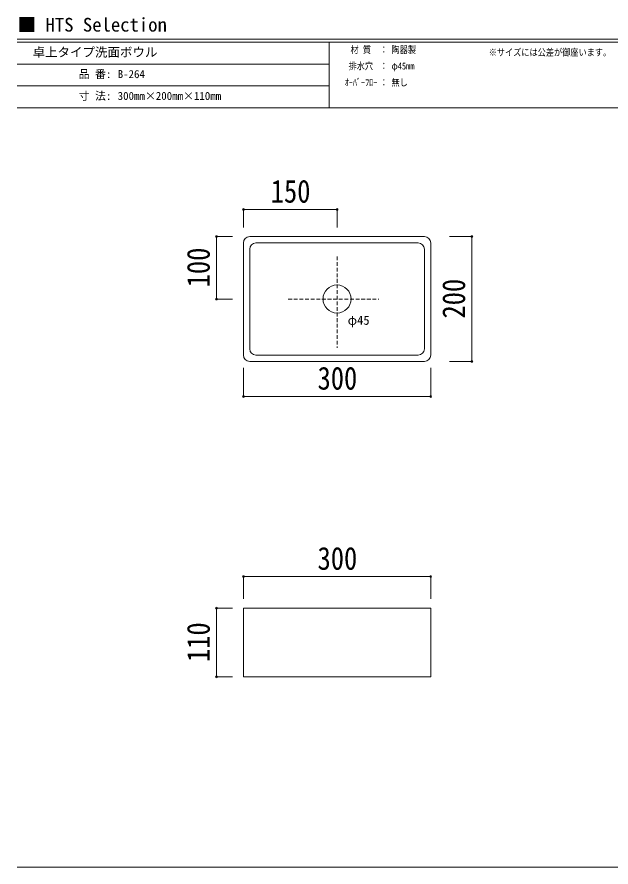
# Model space of a CAD drawing. Units: millimetres, scale not verified. Extents: x -1002 to 1002, y -687 to 676.
# Drawn here: x -1002 to -50, y -687 to 676 of the extents above; entities that cross this region are included whole.
import ezdxf
from ezdxf.enums import TextEntityAlignment as Align

# ---------------------------------------------------------------- set-up
doc = ezdxf.new("R2010")
doc.units = ezdxf.units.MM
doc.header["$LTSCALE"] = 5
doc.header["$PDMODE"] = 32
doc.header["$PDSIZE"] = 3
doc.linetypes.add('DASHED1', pattern=[1.8, 1.2, -0.6])
doc.layers.add('F-0', color=7, linetype='Continuous', lineweight=15)
doc.styles.add('ＭＳ ゴシック', font='')
doc.styles.get('ＭＳ ゴシック').set_extended_font_data('MS Gothic')

msp = doc.modelspace()

# ---------------------------------------------------------------- linework, layer by layer
at = {"layer": 'F-0'}
for p, q in [((1002.034, 640.036), (-1002.086, 640.036)), ((1002.034, 635.036), (-1002.086, 635.036)), ((-502.086, 635.036), (-502.086, 530.036)), ((-502.086, 600.036), (-1002.086, 600.036)), ((-502.086, 565.036), (-1002.086, 565.036)), ((1002.034, 530.036), (-1002.086, 530.036)), ((-639.265, 313.485), (-639.265, 133.485)), ((-629.265, 323.485), (-349.265, 323.485)), ((-619.265, 313.485), (-359.265, 313.485)), ((-339.265, 133.485), (-339.265, 313.485)), ((-629.265, 303.485), (-629.265, 143.485)), ((-349.265, 143.485), (-349.265, 303.485)), ((-629.265, 123.485), (-349.265, 123.485)), ((-619.265, 133.485), (-359.265, 133.485)), ((-1002.086, -687.064), (1002.034, -687.064))]:
    msp.add_line(p, q, dxfattribs=at)
at = {"layer": 'F-0', "color": 4, "lineweight": 9}
for p, q in [((-639.265, 366.97), (-489.265, 366.97)), ((-639.265, 366.97), (-639.265, 337.986)), ((-489.265, 366.97), (-489.265, 337.986)), ((-682.269, 323.485), (-682.269, 223.485)), ((-682.269, 323.485), (-656.695, 323.485)), ((-273.084, 323.485), (-308.888, 323.485)), ((-273.084, 323.485), (-273.084, 123.485)), ((-682.269, 223.485), (-656.695, 223.485)), ((-273.084, 123.485), (-308.888, 123.485)), ((-639.265, 67.237), (-639.265, 113.27)), ((-339.265, 67.237), (-339.265, 113.27)), ((-639.265, 67.237), (-339.265, 67.237)), ((-639.265, -221.601), (-339.265, -221.601)), ((-639.265, -221.601), (-639.265, -257.405)), ((-339.265, -221.601), (-339.265, -257.405)), ((-682.269, -272.202), (-682.269, -382.202)), ((-682.269, -272.202), (-656.695, -272.202)), ((-682.269, -382.202), (-656.695, -382.202))]:
    msp.add_line(p, q, dxfattribs=at)
at = {"layer": 'F-0', "color": 4, "linetype": 'DASHED1', "lineweight": 9}
for p, q in [((-489.265, 291.601), (-489.265, 145.328)), ((-567.395, 223.485), (-422.366, 223.485))]:
    msp.add_line(p, q, dxfattribs=at)
at = {"layer": 'F-0'}
for points in [[(-639.265, -272.202), (-339.265, -272.202), (-339.265, -382.202)], [(-639.265, -272.202), (-639.265, -382.202), (-339.265, -382.202)]]:
    msp.add_lwpolyline(points, dxfattribs=at)
msp.add_circle((-489.265, 223.485), 22.5, dxfattribs=at)
for centre, start, end in [((-629.265, 313.485), 90, 180), ((-619.265, 303.485), 90, 180), ((-359.265, 303.485), 0, 90), ((-349.265, 313.485), 0, 90), ((-619.265, 143.485), 180, 270), ((-359.265, 143.485), 270, 0), ((-629.265, 133.485), 180, 270), ((-349.265, 133.485), 270, 0)]:
    msp.add_arc(centre, 10, start, end, dxfattribs=at)
at = {"layer": 'F-0', "color": 6}
for p in [(-639.265, 366.97), (-489.265, 366.97), (-682.269, 323.485), (-273.084, 323.485), (-682.269, 223.485), (-273.084, 123.485), (-639.265, 67.237), (-339.265, 67.237), (-639.265, -221.601), (-339.265, -221.601), (-682.269, -272.202), (-682.269, -382.202)]:
    msp.add_point(p, dxfattribs=at)

# ---------------------------------------------------------------- texts
at = {"layer": 'F-0', "style": 'ＭＳ ゴシック'}
for s, height, p in [('■ HTS Selection', 21.99, (-1001.367, 645.583)), ('卓上タイプ洗面ボウル', 14.66, (-977.086, 607.536)), ('品 番:', 12.83, (-903.336, 573.786)), ('B-264', 12.83, (-840.774, 573.786)), ('寸 法:', 12.83, (-903.336, 538.786)), ('300mm×200mm×110mm', 12.83, (-840.774, 538.786)), ('φ45', 14.66, (-472.273, 177.722))]:
    msp.add_text(s, height=height, dxfattribs=at).set_placement(p, align=Align.BOTTOM_LEFT)
at = {"layer": 'F-0', "style": 'ＭＳ ゴシック', "width": 0.85}
for s, p in [('材 質', (-467.711, 614.411)), ('：', (-420.836, 614.411)), ('陶器製', (-402.086, 614.411)), ('※サイズには公差が御座います。', (-246.359, 610.036)), ('排水穴', (-470.836, 588.161)), ('：', (-420.836, 588.161)), ('φ45mm', (-402.086, 588.161)), ('ｵｰﾊﾞｰﾌﾛｰ', (-477.086, 561.911)), ('：', (-420.836, 561.911)), ('無し', (-402.086, 561.911))]:
    msp.add_text(s, height=11, dxfattribs=at).set_placement(p, align=Align.BOTTOM_LEFT)
at = {"layer": 'F-0', "color": 3, "style": 'ＭＳ ゴシック', "width": 0.85}
for s, p in [('150', (-595.515, 366.97)), ('300', (-520.515, 67.237)), ('300', (-520.515, -221.601))]:
    msp.add_text(s, height=36.66, dxfattribs=at).set_placement(p, align=Align.BOTTOM_LEFT)
for s, p in [('100', (-682.269, 242.235)), ('200', (-273.084, 192.235)), ('110', (-682.269, -358.452))]:
    msp.add_text(s, height=36.66, rotation=90, dxfattribs=at).set_placement(p, align=Align.BOTTOM_LEFT)

doc.saveas('drawing.dxf')
